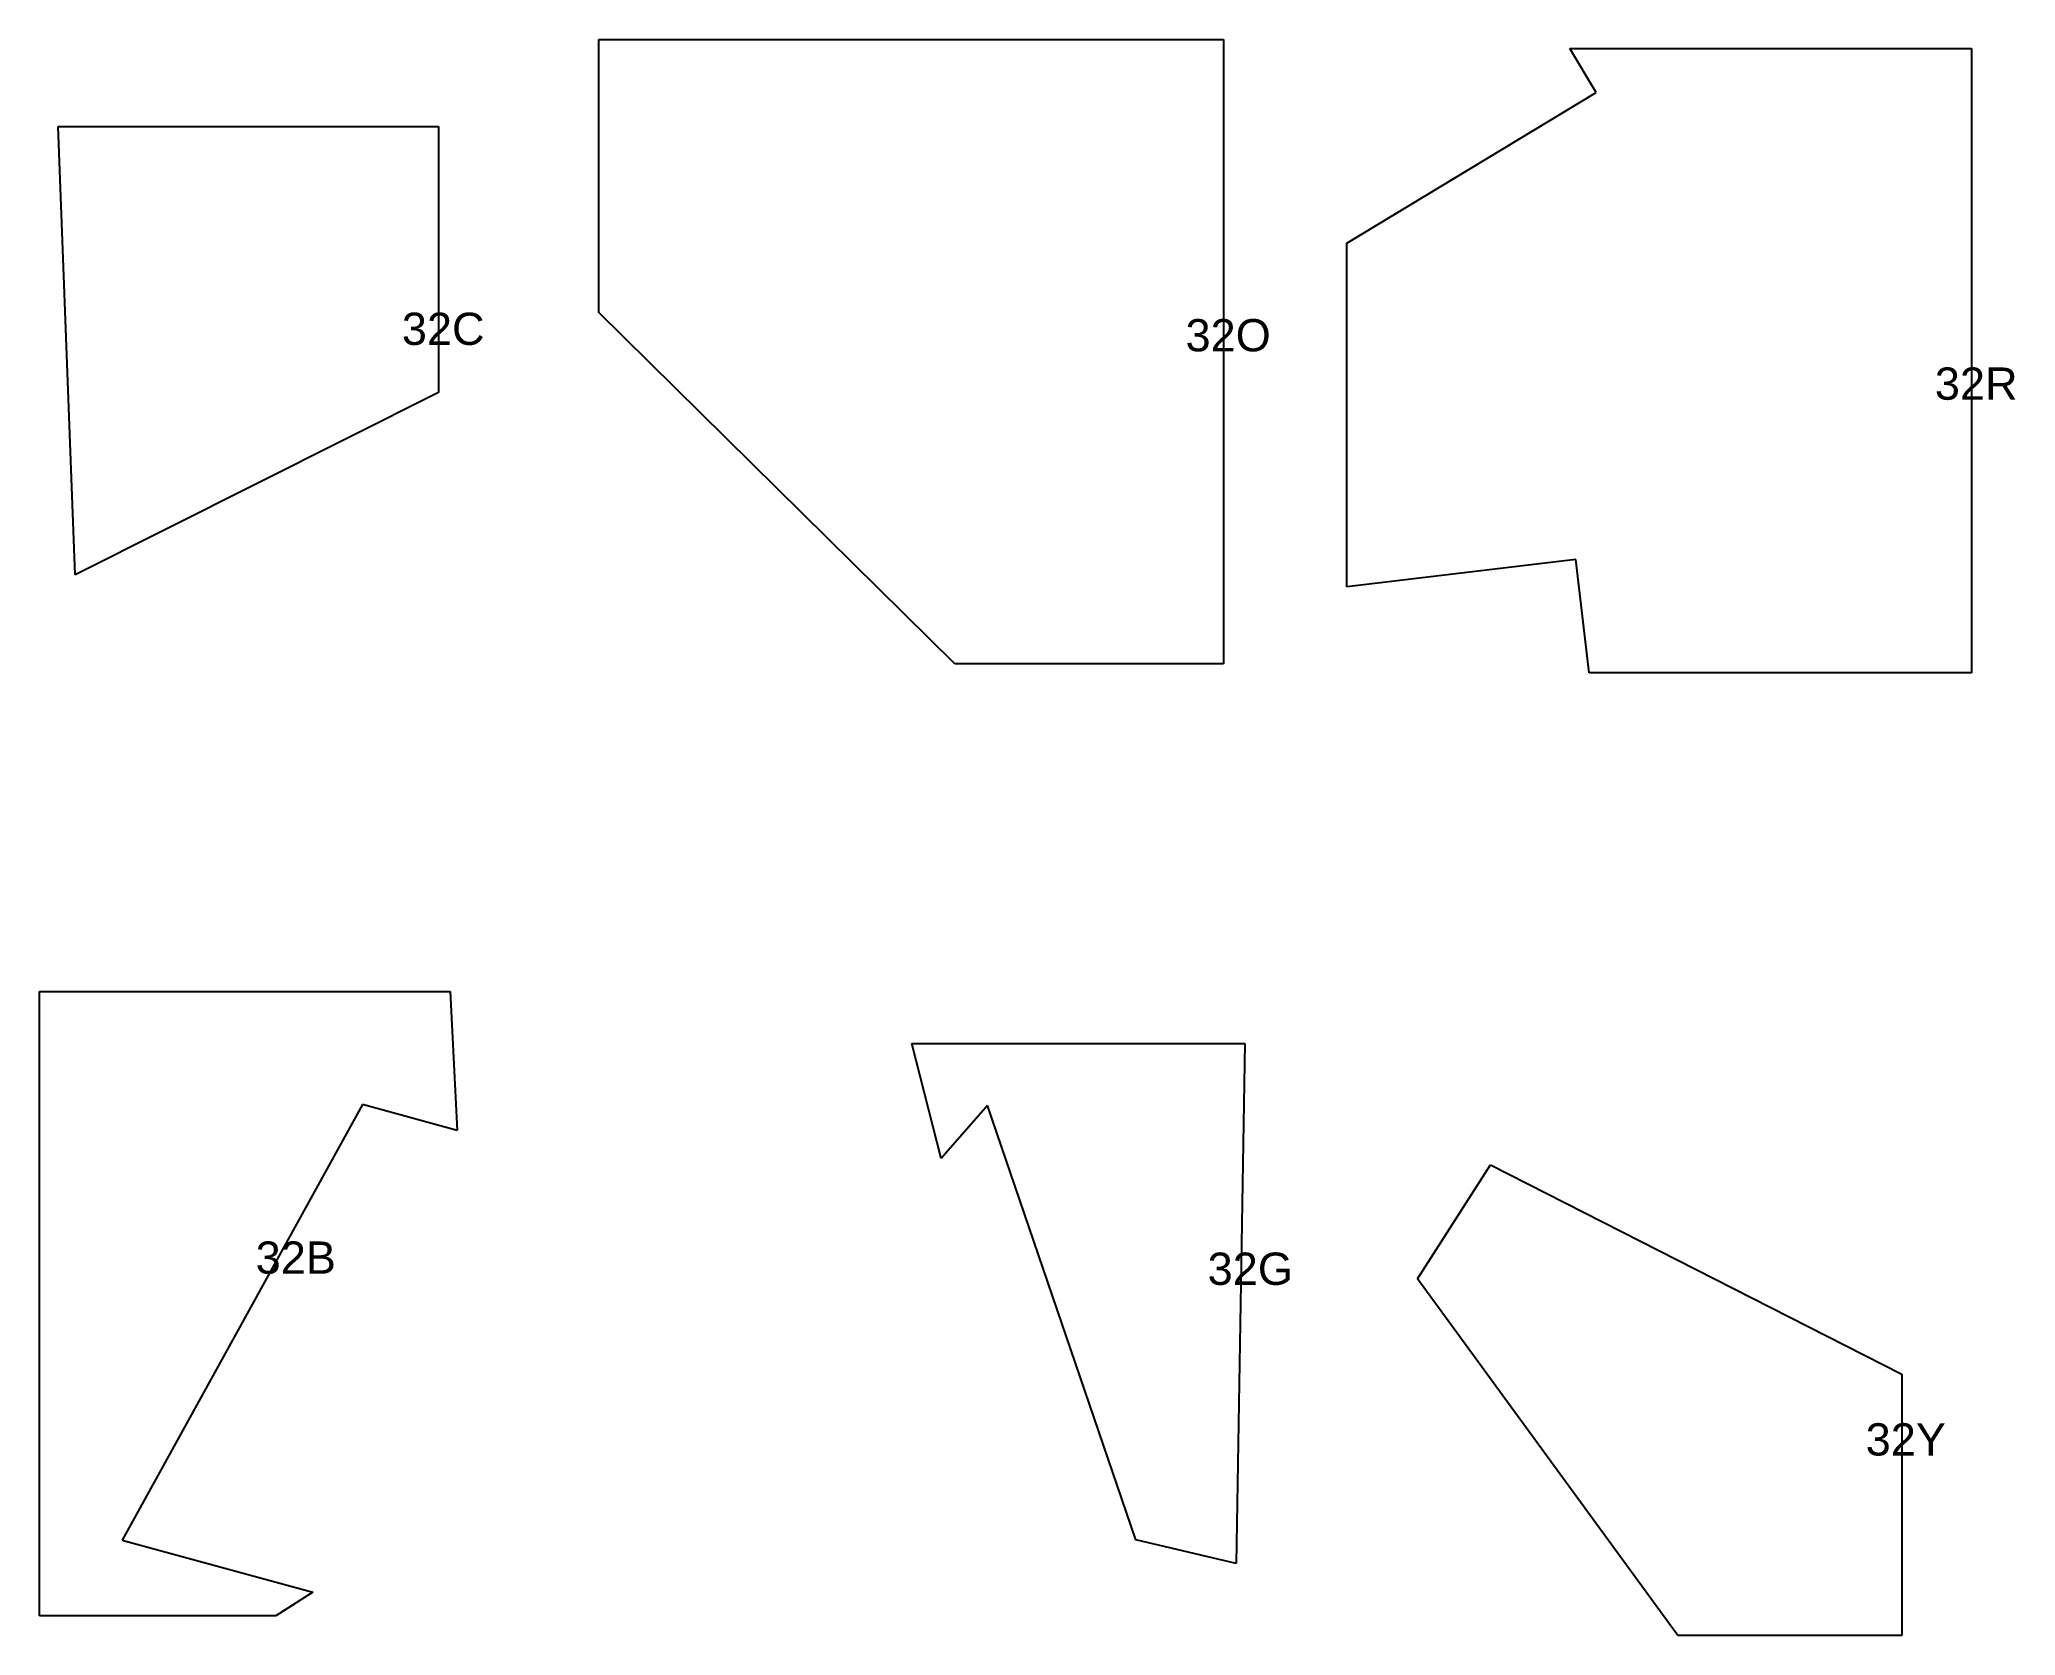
# Model space of a CAD drawing. Header units: millimetres. Extents: x -2.3 to 58.9, y 2.2 to 51.6.
import ezdxf

# ---------------------------------------------------------------- set-up
doc = ezdxf.new("R2010")
doc.units = ezdxf.units.MM
doc.header["$MEASUREMENT"] = 0
doc.layers.add('CUT', color=1, linetype='Continuous')
doc.layers.add('DISPLAY', color=163, linetype='Continuous')

msp = doc.modelspace()

# ---------------------------------------------------------------- linework, layer by layer
at = {"layer": 'CUT'}
for p, q in [((14.986, 51.648), (34.336, 51.648)), ((14.986, 43.19), (14.986, 51.648)), ((34.336, 51.648), (34.336, 32.298)), ((45.871, 50.004), (45.061, 51.372)), ((45.061, 51.372), (57.504, 51.372)), ((57.504, 51.372), (57.504, 32.022)), ((38.154, 45.338), (45.871, 50.004)), ((-1.756, 48.954), (10.021, 48.954)), ((-1.233, 35.056), (-1.756, 48.954)), ((10.021, 48.954), (10.021, 40.708)), ((38.154, 34.691), (38.154, 45.338)), ((26.012, 32.298), (14.986, 43.19)), ((10.021, 40.708), (-1.233, 35.056)), ((45.246, 35.53), (38.154, 34.691)), ((45.659, 32.022), (45.246, 35.53)), ((34.336, 32.298), (26.012, 32.298)), ((57.504, 32.022), (45.659, 32.022)), ((-2.338, 2.803), (-2.338, 22.153)), ((-2.338, 22.153), (10.386, 22.153)), ((10.386, 22.153), (10.596, 17.845)), ((25.583, 16.978), (24.677, 20.541)), ((24.677, 20.541), (34.993, 20.541)), ((34.993, 20.541), (34.722, 4.422)), ((7.663, 18.644), (0.224, 5.144)), ((10.596, 17.845), (7.663, 18.644)), ((27.024, 18.616), (25.583, 16.978)), ((31.618, 5.156), (27.024, 18.616)), ((40.34, 13.248), (42.602, 16.774)), ((42.602, 16.774), (55.344, 10.296)), ((48.399, 2.193), (40.34, 13.248)), ((55.344, 10.296), (55.344, 2.193)), ((0.224, 5.144), (6.129, 3.535)), ((34.722, 4.422), (31.618, 5.156)), ((6.129, 3.535), (4.977, 2.803)), ((4.977, 2.803), (-2.338, 2.803)), ((55.344, 2.193), (48.399, 2.193))]:
    msp.add_line(p, q, dxfattribs=at)

# ---------------------------------------------------------------- texts
at = {"layer": 'DISPLAY', "char_height": 1, "attachment_point": 7, "line_spacing_factor": 0.963855}
for s, insert, width in [('\\fHelvetica;32C', (8.884, 42.169), 3.5241), ('\\fHelvetica;32O', (33.156, 41.97), 3.60843), ('\\fHelvetica;32R', (56.364, 40.471), 3.53012), ('\\fHelvetica;32B', (4.357, 13.389), 3.45181), ('\\fHelvetica;32G', (33.841, 13.044), 3.55422), ('\\fHelvetica;32Y', (54.222, 7.756), 3.49398)]:
    msp.add_mtext(s, dxfattribs=dict(at, insert=insert, width=width))

doc.saveas('drawing.dxf')
